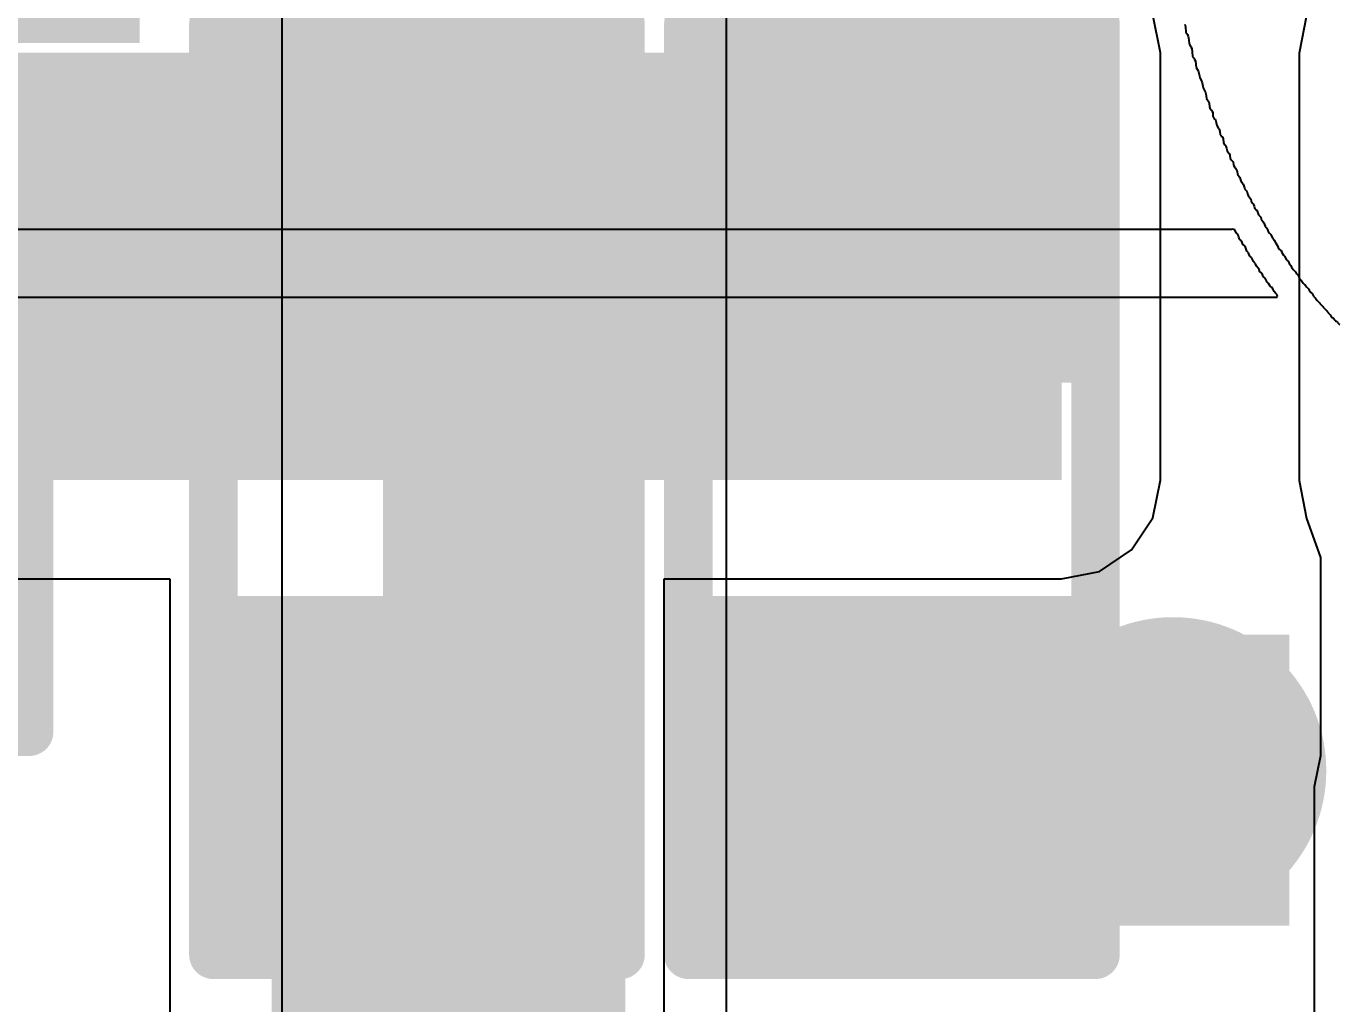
# Model space of a CAD drawing. Header units: inches. Extents: x 0 to 12.8, y -0.1 to 3.7.
# Drawn here: x 0.5337 to 0.6692, y 1.444 to 1.5447 of the extents above; entities that cross this region are included whole.
import ezdxf

# ---------------------------------------------------------------- set-up
doc = ezdxf.new("R2010")
doc.units = ezdxf.units.IN
doc.header["$MEASUREMENT"] = 0
for name, color, linetype in [('Bottom Layer', 5, 'Continuous'), ('Bottom Overlay', 54, 'Continuous'), ('Bottom Solder', 6, 'Continuous'), ('Drill Drawing', 1, 'Continuous'), ('Top Layer', 1, 'Continuous'), ('Top Overlay', 2, 'Continuous'), ('Top Paste', 8, 'Continuous'), ('Top Solder', 216, 'Continuous'), ('Via Holes', 16, 'Continuous')]:
    doc.layers.add(name, color=color, linetype=linetype)
doc.styles.add('Arial', font='', dxfattribs={"height": 0.2})
doc.styles.get('Arial').set_extended_font_data('Arial')

# ---------------------------------------------------------------- blocks, each defined once
blk = doc.blocks.new('R___0603_23')
at = {"layer": 'Top Layer'}
for points in [[(-0.015, 0.0175), (-0.015, -0.0175), (-0.045, -0.0175), (-0.045, 0.0175)], [(0.045, 0.0175), (0.045, -0.0175), (0.015, -0.0175), (0.015, 0.0175)]]:
    blk.add_hatch(color=1, dxfattribs=at).paths.add_polyline_path(points)
at = {"layer": 'Top Paste'}
for points in [[(-0.015, 0.0175), (-0.015, -0.0175), (-0.045, -0.0175), (-0.045, 0.0175)], [(0.045, 0.0175), (0.045, -0.0175), (0.015, -0.0175), (0.015, 0.0175)]]:
    blk.add_hatch(color=8, dxfattribs=at).paths.add_polyline_path(points)
at = {"layer": 'Top Solder'}
for points in [[(-0.011, 0.0215), (-0.011, -0.0215), (-0.049, -0.0215), (-0.049, 0.0215)], [(0.049, 0.0215), (0.049, -0.0215), (0.011, -0.0215), (0.011, 0.0215)]]:
    blk.add_hatch(color=216, dxfattribs=at).paths.add_polyline_path(points)
at = {"layer": 'Top Overlay'}
for points in [[(-0.048, 0.021, 0.005, 0.005, 0), (-0.048, -0.021, 0.005, 0.005, 0)], [(-0.048, 0.021, 0.005, 0.005, 0), (0.048, 0.021, 0.005, 0.005, 0)], [(0.048, 0.021, 0.005, 0.005, 0), (0.048, -0.021, 0.005, 0.005, 0)], [(-0.048, -0.021, 0.005, 0.005, 0), (0.048, -0.021, 0.005, 0.005, 0)]]:
    blk.add_lwpolyline(points, format="xyseb", dxfattribs=at)
for points in [[(-0.04925, 0.021, 0.0025, 0.0025, 1), (-0.04675, 0.021, 0.0025, 0.0025, 1)], [(-0.04925, 0.021, 0.0025, 0.0025, 1), (-0.04675, 0.021, 0.0025, 0.0025, 1)], [(0.04675, 0.021, 0.0025, 0.0025, 1), (0.04925, 0.021, 0.0025, 0.0025, 1)], [(0.04675, 0.021, 0.0025, 0.0025, 1), (0.04925, 0.021, 0.0025, 0.0025, 1)], [(-0.04925, -0.021, 0.0025, 0.0025, 1), (-0.04675, -0.021, 0.0025, 0.0025, 1)], [(-0.04925, -0.021, 0.0025, 0.0025, 1), (-0.04675, -0.021, 0.0025, 0.0025, 1)], [(0.04675, -0.021, 0.0025, 0.0025, 1), (0.04925, -0.021, 0.0025, 0.0025, 1)], [(0.04675, -0.021, 0.0025, 0.0025, 1), (0.04925, -0.021, 0.0025, 0.0025, 1)]]:
    blk.add_lwpolyline(points, format="xyseb", close=True, dxfattribs=at)
blk = doc.blocks.new('R___0603_24')
at = {"layer": 'Top Layer'}
for points in [[(-0.015, 0.0175), (-0.015, -0.0175), (-0.045, -0.0175), (-0.045, 0.0175)], [(0.045, 0.0175), (0.045, -0.0175), (0.015, -0.0175), (0.015, 0.0175)]]:
    blk.add_hatch(color=1, dxfattribs=at).paths.add_polyline_path(points)
at = {"layer": 'Top Paste'}
for points in [[(-0.015, 0.0175), (-0.015, -0.0175), (-0.045, -0.0175), (-0.045, 0.0175)], [(0.045, 0.0175), (0.045, -0.0175), (0.015, -0.0175), (0.015, 0.0175)]]:
    blk.add_hatch(color=8, dxfattribs=at).paths.add_polyline_path(points)
at = {"layer": 'Top Solder'}
for points in [[(-0.011, 0.0215), (-0.011, -0.0215), (-0.049, -0.0215), (-0.049, 0.0215)], [(0.049, 0.0215), (0.049, -0.0215), (0.011, -0.0215), (0.011, 0.0215)]]:
    blk.add_hatch(color=216, dxfattribs=at).paths.add_polyline_path(points)
at = {"layer": 'Top Overlay'}
for points in [[(-0.048, 0.021, 0.005, 0.005, 0), (0.048, 0.021, 0.005, 0.005, 0)], [(-0.048, 0.021, 0.005, 0.005, 0), (-0.048, -0.021, 0.005, 0.005, 0)], [(0.048, 0.021, 0.005, 0.005, 0), (0.048, -0.021, 0.005, 0.005, 0)], [(-0.048, -0.021, 0.005, 0.005, 0), (0.048, -0.021, 0.005, 0.005, 0)]]:
    blk.add_lwpolyline(points, format="xyseb", dxfattribs=at)
for points in [[(-0.04925, 0.021, 0.0025, 0.0025, 1), (-0.04675, 0.021, 0.0025, 0.0025, 1)], [(-0.04925, 0.021, 0.0025, 0.0025, 1), (-0.04675, 0.021, 0.0025, 0.0025, 1)], [(0.04675, 0.021, 0.0025, 0.0025, 1), (0.04925, 0.021, 0.0025, 0.0025, 1)], [(0.04675, 0.021, 0.0025, 0.0025, 1), (0.04925, 0.021, 0.0025, 0.0025, 1)], [(-0.04925, -0.021, 0.0025, 0.0025, 1), (-0.04675, -0.021, 0.0025, 0.0025, 1)], [(-0.04925, -0.021, 0.0025, 0.0025, 1), (-0.04675, -0.021, 0.0025, 0.0025, 1)], [(0.04675, -0.021, 0.0025, 0.0025, 1), (0.04925, -0.021, 0.0025, 0.0025, 1)], [(0.04675, -0.021, 0.0025, 0.0025, 1), (0.04925, -0.021, 0.0025, 0.0025, 1)]]:
    blk.add_lwpolyline(points, format="xyseb", close=True, dxfattribs=at)
blk = doc.blocks.new('SOT_723_36')
at = {"layer": 'Top Layer'}
for points in [[(-0.00984, 0.0315), (0.00984, 0.0315), (0.00984, 0.01378), (-0.00984, 0.01378)], [(-0.02559, -0.01378), (-0.00591, -0.01378), (-0.00591, -0.0315), (-0.02559, -0.0315)], [(0.00591, -0.01378), (0.02559, -0.01378), (0.02559, -0.0315), (0.00591, -0.0315)]]:
    blk.add_hatch(color=1, dxfattribs=at).paths.add_polyline_path(points)
at = {"layer": 'Top Paste'}
for points in [[(-0.00984, 0.0315), (0.00984, 0.0315), (0.00984, 0.01378), (-0.00984, 0.01378)], [(-0.02559, -0.01378), (-0.00591, -0.01378), (-0.00591, -0.0315), (-0.02559, -0.0315)], [(0.00591, -0.01378), (0.02559, -0.01378), (0.02559, -0.0315), (0.00591, -0.0315)]]:
    blk.add_hatch(color=8, dxfattribs=at).paths.add_polyline_path(points)
at = {"layer": 'Top Solder'}
for points in [[(-0.01384, 0.0355), (0.01384, 0.0355), (0.01384, 0.00978), (-0.01384, 0.00978)], [(-0.02959, -0.00978), (-0.00191, -0.00978), (-0.00191, -0.0355), (-0.02959, -0.0355)], [(0.00191, -0.00978), (0.02959, -0.00978), (0.02959, -0.0355), (0.00191, -0.0355)]]:
    blk.add_hatch(color=216, dxfattribs=at).paths.add_polyline_path(points)
at = {"layer": 'Top Overlay'}
for points in [[(-0.025, 0.025, 0.005, 0.005, 0), (-0.025, -0.006, 0.005, 0.005, 0)], [(-0.015, 0.025, 0.005, 0.005, 0), (-0.025, 0.025, 0.005, 0.005, 0)], [(-0.025, 0.025, 0.005, 0.005, 0), (-0.025, -0.006, 0.005, 0.005, 0)], [(-0.015, 0.025, 0.005, 0.005, 0), (-0.025, 0.025, 0.005, 0.005, 0)], [(0.025, 0.025, 0.005, 0.005, 0), (0.015, 0.025, 0.005, 0.005, 0)], [(0.025, 0.025, 0.005, 0.005, 0), (0.025, -0.006, 0.005, 0.005, 0)], [(-0.037, -0.016, 0.005, 0.005, 0), (-0.037, -0.026, 0.005, 0.005, 0)], [(-0.032, -0.021, 0.005, 0.005, 0), (-0.037, -0.016, 0.005, 0.005, 0)], [(0.001, -0.016, 0.005, 0.005, 0), (-0.001, -0.016, 0.005, 0.005, 0)], [(-0.032, -0.021, 0.005, 0.005, 0), (-0.037, -0.026, 0.005, 0.005, 0)]]:
    blk.add_lwpolyline(points, format="xyseb", dxfattribs=at)
for points in [[(-0.02625, 0.025, 0.0025, 0.0025, 1), (-0.02375, 0.025, 0.0025, 0.0025, 1)], [(-0.02625, 0.025, 0.0025, 0.0025, 1), (-0.02375, 0.025, 0.0025, 0.0025, 1)], [(-0.02625, 0.025, 0.0025, 0.0025, 1), (-0.02375, 0.025, 0.0025, 0.0025, 1)], [(-0.02625, 0.025, 0.0025, 0.0025, 1), (-0.02375, 0.025, 0.0025, 0.0025, 1)], [(-0.01625, 0.025, 0.0025, 0.0025, 1), (-0.01375, 0.025, 0.0025, 0.0025, 1)], [(-0.01625, 0.025, 0.0025, 0.0025, 1), (-0.01375, 0.025, 0.0025, 0.0025, 1)], [(0.01375, 0.025, 0.0025, 0.0025, 1), (0.01625, 0.025, 0.0025, 0.0025, 1)], [(0.02375, 0.025, 0.0025, 0.0025, 1), (0.02625, 0.025, 0.0025, 0.0025, 1)], [(0.02375, 0.025, 0.0025, 0.0025, 1), (0.02625, 0.025, 0.0025, 0.0025, 1)], [(-0.02625, -0.006, 0.0025, 0.0025, 1), (-0.02375, -0.006, 0.0025, 0.0025, 1)], [(-0.02625, -0.006, 0.0025, 0.0025, 1), (-0.02375, -0.006, 0.0025, 0.0025, 1)], [(0.02375, -0.006, 0.0025, 0.0025, 1), (0.02625, -0.006, 0.0025, 0.0025, 1)], [(-0.03825, -0.016, 0.0025, 0.0025, 1), (-0.03575, -0.016, 0.0025, 0.0025, 1)], [(-0.03825, -0.016, 0.0025, 0.0025, 1), (-0.03575, -0.016, 0.0025, 0.0025, 1)], [(-0.00225, -0.016, 0.0025, 0.0025, 1), (0.00025, -0.016, 0.0025, 0.0025, 1)], [(-0.00025, -0.016, 0.0025, 0.0025, 1), (0.00225, -0.016, 0.0025, 0.0025, 1)], [(-0.03325, -0.021, 0.0025, 0.0025, 1), (-0.03075, -0.021, 0.0025, 0.0025, 1)], [(-0.03325, -0.021, 0.0025, 0.0025, 1), (-0.03075, -0.021, 0.0025, 0.0025, 1)], [(-0.03825, -0.026, 0.0025, 0.0025, 1), (-0.03575, -0.026, 0.0025, 0.0025, 1)], [(-0.03825, -0.026, 0.0025, 0.0025, 1), (-0.03575, -0.026, 0.0025, 0.0025, 1)]]:
    blk.add_lwpolyline(points, format="xyseb", close=True, dxfattribs=at)

msp = doc.modelspace()

# ---------------------------------------------------------------- hatches: boundary and pattern name
at = {"layer": 'Bottom Layer'}
h = msp.add_hatch(color=5, dxfattribs=at)
edge = h.paths.add_edge_path()
edge.add_arc((0.652, 1.468), 0.01181, 0, 360)
at = {"layer": 'Bottom Solder'}
h = msp.add_hatch(color=6, dxfattribs=at)
edge = h.paths.add_edge_path()
edge.add_arc((0.652, 1.468), 0.01581, 0, 360)
at = {"layer": 'Top Layer'}
for points in [[(0.6405, 1.542), (0.51491, 1.542), (0.51491, 1.49795), (0.6405, 1.49795)], [(0.6055, 1.452), (0.664, 1.452), (0.664, 1.482), (0.6055, 1.482)]]:
    msp.add_hatch(color=1, dxfattribs=at).paths.add_polyline_path(points)
h = msp.add_hatch(color=1, dxfattribs=at)
edge = h.paths.add_edge_path()
edge.add_arc((0.652, 1.468), 0.01181, 0, 360)
at = {"layer": 'Top Solder'}
h = msp.add_hatch(color=216, dxfattribs=at)
edge = h.paths.add_edge_path()
edge.add_arc((0.652, 1.468), 0.01581, 0, 360)
at = {"layer": 'Via Holes'}
h = msp.add_hatch(color=7, dxfattribs=at)
edge = h.paths.add_edge_path()
edge.add_arc((0.652, 1.468), 0.00591, 0, 360)

# ---------------------------------------------------------------- linework, layer by layer
at = {"layer": 'Bottom Layer'}
for p, q in [((0.56006, 1.656), (0.56006, 1.1555)), ((0.60594, 1.146), (0.60594, 1.6465))]:
    msp.add_line(p, q, dxfattribs=at)
msp.add_lwpolyline([(0.583, 1.146, 0.025, 0.025, 0), (0.583, 1.656, 0.025, 0.025, 0)], format="xyseb", dxfattribs=at)
at = {"layer": 'Bottom Overlay'}
for p, q in [((0.65323, 1.54495), (0.65327, 1.54469)), ((0.65327, 1.54469), (0.65331, 1.54413)), ((0.65331, 1.54413), (0.65349, 1.54387)), ((0.65349, 1.54387), (0.65357, 1.54369)), ((0.65357, 1.54369), (0.6536, 1.54354)), ((0.6536, 1.54354), (0.65366, 1.543)), ((0.65366, 1.543), (0.6537, 1.54285)), ((0.6537, 1.54285), (0.65385, 1.54263)), ((0.65385, 1.54263), (0.65394, 1.54243)), ((0.65394, 1.54243), (0.65398, 1.54206)), ((0.65398, 1.54206), (0.65401, 1.54165)), ((0.65401, 1.54165), (0.6542, 1.54139)), ((0.6542, 1.54139), (0.65423, 1.54132)), ((0.65423, 1.54132), (0.65431, 1.54113)), ((0.65431, 1.54113), (0.65438, 1.5405)), ((0.65438, 1.5405), (0.65457, 1.54021)), ((0.65457, 1.54021), (0.65464, 1.54002)), ((0.65464, 1.54002), (0.65468, 1.53976)), ((0.65468, 1.53976), (0.65472, 1.53961)), ((0.65472, 1.53961), (0.65475, 1.53943)), ((0.65475, 1.53943), (0.6549, 1.53917)), ((0.6549, 1.53917), (0.65501, 1.53891)), ((0.65501, 1.53891), (0.6551, 1.53837)), ((0.6551, 1.53837), (0.65535, 1.53791)), ((0.65535, 1.53791), (0.65538, 1.53776)), ((0.65538, 1.53776), (0.65546, 1.53728)), ((0.65546, 1.53728), (0.6557, 1.53693)), ((0.6557, 1.53693), (0.65573, 1.53678)), ((0.65573, 1.53678), (0.65577, 1.53645)), ((0.65577, 1.53645), (0.65581, 1.5363)), ((0.65581, 1.5363), (0.65596, 1.53608)), ((0.65596, 1.53608), (0.65601, 1.53602)), ((0.65601, 1.53602), (0.65609, 1.53584)), ((0.65609, 1.53584), (0.65612, 1.53547)), ((0.65612, 1.53547), (0.65616, 1.53532)), ((0.65616, 1.53532), (0.65625, 1.53519)), ((0.65625, 1.53519), (0.65633, 1.53515)), ((0.65633, 1.53515), (0.65638, 1.5351)), ((0.65638, 1.5351), (0.65646, 1.5348)), ((0.65646, 1.5348), (0.65651, 1.53449)), ((0.65651, 1.53449), (0.6567, 1.53419)), ((0.6567, 1.53419), (0.65675, 1.53413)), ((0.65675, 1.53413), (0.65683, 1.53387)), ((0.65683, 1.53387), (0.65686, 1.53354)), ((0.65686, 1.53354), (0.65694, 1.53347)), ((0.65694, 1.53347), (0.65696, 1.53341)), ((0.65696, 1.53341), (0.65703, 1.53337)), ((0.65703, 1.53337), (0.65709, 1.53332)), ((0.65709, 1.53332), (0.65716, 1.53313)), ((0.65716, 1.53313), (0.65722, 1.53275)), ((0.65722, 1.53275), (0.65729, 1.53256)), ((0.65729, 1.53256), (0.65742, 1.53243)), ((0.65742, 1.53243), (0.65746, 1.53236)), ((0.65746, 1.53236), (0.65753, 1.53217)), ((0.65753, 1.53217), (0.65759, 1.53189)), ((0.65759, 1.53189), (0.65772, 1.53169)), ((0.65772, 1.53169), (0.65779, 1.53162)), ((0.65779, 1.53162), (0.65786, 1.53143)), ((0.65786, 1.53143), (0.6579, 1.5311)), ((0.6579, 1.5311), (0.65807, 1.53089)), ((0.65807, 1.53089), (0.6582, 1.53076)), ((0.6582, 1.53076), (0.65825, 1.53041)), ((0.65825, 1.53041), (0.65833, 1.53023)), ((0.65833, 1.53023), (0.65846, 1.5301)), ((0.65846, 1.5301), (0.65849, 1.53002)), ((0.65849, 1.53002), (0.6586, 1.52976)), ((0.6586, 1.52976), (0.65864, 1.5295)), ((0.65864, 1.5295), (0.65888, 1.52915)), ((0.65888, 1.52915), (0.65897, 1.52891)), ((0.65897, 1.52891), (0.65903, 1.52871)), ((0.65903, 1.52871), (0.65909, 1.52865)), ((0.65909, 1.52865), (0.65912, 1.52858)), ((0.65912, 1.52858), (0.65923, 1.52847)), ((0.65923, 1.52847), (0.65931, 1.52828)), ((0.65931, 1.52828), (0.65936, 1.52808)), ((0.65936, 1.52808), (0.65942, 1.52795)), ((0.65942, 1.52795), (0.65949, 1.52788)), ((0.65949, 1.52788), (0.65953, 1.5278)), ((0.65953, 1.5278), (0.6596, 1.52773)), ((0.6596, 1.52773), (0.65968, 1.52747)), ((0.65968, 1.52747), (0.65975, 1.52728)), ((0.65975, 1.52728), (0.66001, 1.52691)), ((0.66001, 1.52691), (0.66007, 1.52671)), ((0.66007, 1.52671), (0.6602, 1.52651)), ((0.6602, 1.52651), (0.66027, 1.52643)), ((0.66027, 1.52643), (0.66031, 1.52636)), ((0.66031, 1.52636), (0.66038, 1.52617)), ((0.66038, 1.52617), (0.66042, 1.52602)), ((0.66042, 1.52602), (0.66058, 1.52582)), ((0.66058, 1.52582), (0.66064, 1.52577)), ((0.66064, 1.52577), (0.66081, 1.5253)), ((0.66081, 1.5253), (0.66105, 1.52506)), ((0.66105, 1.52506), (0.6611, 1.52486)), ((0.6611, 1.52486), (0.66129, 1.52456)), ((0.66129, 1.52456), (0.66138, 1.52447)), ((0.66138, 1.52447), (0.66151, 1.52412)), ((0.65783, 1.52377), (0.39463, 1.5238)), ((0.65803, 1.52378), (0.65783, 1.52377)), ((0.65814, 1.52382), (0.65803, 1.52378)), ((0.65836, 1.52375), (0.65814, 1.52382)), ((0.65853, 1.52343), (0.65836, 1.52375)), ((0.65864, 1.52332), (0.65853, 1.52343)), ((0.65875, 1.52314), (0.65864, 1.52332)), ((0.65879, 1.52299), (0.65875, 1.52314)), ((0.66151, 1.52412), (0.6616, 1.52399)), ((0.6616, 1.52399), (0.66168, 1.52391)), ((0.66168, 1.52391), (0.66171, 1.52384)), ((0.66171, 1.52384), (0.66183, 1.52358)), ((0.66183, 1.52358), (0.66194, 1.5234)), ((0.66194, 1.5234), (0.66208, 1.52325)), ((0.66208, 1.52325), (0.66212, 1.52317)), ((0.66212, 1.52317), (0.66231, 1.52284)), ((0.65886, 1.5228), (0.65879, 1.52299)), ((0.65905, 1.52262), (0.65886, 1.5228)), ((0.65912, 1.52243), (0.65905, 1.52262)), ((0.65923, 1.52217), (0.65912, 1.52243)), ((0.65929, 1.52215), (0.65923, 1.52217)), ((0.65946, 1.52195), (0.65929, 1.52215)), ((0.65953, 1.52177), (0.65946, 1.52195)), ((0.65962, 1.52156), (0.65953, 1.52177)), ((0.66231, 1.52284), (0.66238, 1.52277)), ((0.66238, 1.52277), (0.66242, 1.52269)), ((0.66242, 1.52269), (0.6626, 1.52236)), ((0.6626, 1.52236), (0.66279, 1.5221)), ((0.66279, 1.5221), (0.66286, 1.52191)), ((0.66286, 1.52191), (0.66297, 1.52173)), ((0.66297, 1.52173), (0.66307, 1.52164)), ((0.65979, 1.52136), (0.65962, 1.52156)), ((0.65983, 1.52128), (0.65979, 1.52136)), ((0.65994, 1.52103), (0.65983, 1.52128)), ((0.66008, 1.52088), (0.65994, 1.52103)), ((0.66027, 1.52054), (0.66008, 1.52088)), ((0.66031, 1.52047), (0.66027, 1.52054)), ((0.66042, 1.52036), (0.66031, 1.52047)), ((0.66051, 1.52023), (0.66042, 1.52036)), ((0.66307, 1.52164), (0.66314, 1.5216)), ((0.66314, 1.5216), (0.66323, 1.5214)), ((0.66323, 1.5214), (0.66338, 1.52114)), ((0.66338, 1.52114), (0.66349, 1.52103)), ((0.66349, 1.52103), (0.6637, 1.52064)), ((0.6637, 1.52064), (0.66377, 1.5206)), ((0.66377, 1.5206), (0.6639, 1.52047)), ((0.6639, 1.52047), (0.66397, 1.52029)), ((0.6606, 1.51999), (0.66051, 1.52023)), ((0.66079, 1.5198), (0.6606, 1.51999)), ((0.66088, 1.51967), (0.66079, 1.5198)), ((0.66097, 1.51943), (0.66088, 1.51967)), ((0.66107, 1.51934), (0.66097, 1.51943)), ((0.66123, 1.51914), (0.66107, 1.51934)), ((0.66131, 1.51895), (0.66123, 1.51914)), ((0.66149, 1.51877), (0.66131, 1.51895)), ((0.66397, 1.52029), (0.66414, 1.52008)), ((0.66414, 1.52008), (0.66423, 1.51991)), ((0.66423, 1.51991), (0.66438, 1.51966)), ((0.66438, 1.51966), (0.66464, 1.5194)), ((0.66464, 1.5194), (0.66475, 1.51921)), ((0.66475, 1.51921), (0.6649, 1.51906)), ((0.6649, 1.51906), (0.66501, 1.5188)), ((0.66171, 1.51836), (0.66149, 1.51877)), ((0.66186, 1.51821), (0.66171, 1.51836)), ((0.66201, 1.51795), (0.66186, 1.51821)), ((0.66218, 1.51779), (0.66201, 1.51795)), ((0.66225, 1.51775), (0.66218, 1.51779)), ((0.66231, 1.51766), (0.66225, 1.51775)), ((0.66234, 1.51758), (0.66231, 1.51766)), ((0.66242, 1.5174), (0.66234, 1.51758)), ((0.66501, 1.5188), (0.66505, 1.51873)), ((0.66505, 1.51873), (0.66514, 1.5186)), ((0.66514, 1.5186), (0.66521, 1.51856)), ((0.66521, 1.51856), (0.66542, 1.51825)), ((0.66542, 1.51825), (0.66555, 1.51812)), ((0.66555, 1.51812), (0.66562, 1.51808)), ((0.66562, 1.51808), (0.66577, 1.51786)), ((0.66577, 1.51786), (0.66601, 1.51762)), ((0.66601, 1.51762), (0.66605, 1.51754)), ((0.39591, 1.51679), (0.66273, 1.51682)), ((0.66258, 1.51723), (0.66242, 1.5174)), ((0.66275, 1.51703), (0.66258, 1.51723)), ((0.66273, 1.51682), (0.66279, 1.51688)), ((0.66279, 1.51688), (0.66275, 1.51703)), ((0.66605, 1.51754), (0.66623, 1.51729)), ((0.66623, 1.51729), (0.66634, 1.51717)), ((0.66634, 1.51717), (0.66649, 1.51692)), ((0.66649, 1.51692), (0.66671, 1.51669)), ((0.66671, 1.51669), (0.66682, 1.51651)), ((0.66682, 1.51651), (0.66712, 1.51621)), ((0.66712, 1.51621), (0.66716, 1.51614)), ((0.66716, 1.51614), (0.66745, 1.51584)), ((0.66745, 1.51584), (0.66749, 1.51577)), ((0.66749, 1.51577), (0.66782, 1.51543)), ((0.66782, 1.51543), (0.66786, 1.51536)), ((0.66786, 1.51536), (0.66797, 1.51525)), ((0.66797, 1.51525), (0.66801, 1.51518)), ((0.66801, 1.51518), (0.66823, 1.51495)), ((0.66823, 1.51495), (0.66827, 1.51488)), ((0.66827, 1.51488), (0.66843, 1.51471)), ((0.66843, 1.51471), (0.66851, 1.51468)), ((0.66851, 1.51468), (0.6686, 1.51458)), ((0.6686, 1.51458), (0.66864, 1.51451)), ((0.66864, 1.51451), (0.66877, 1.51438)), ((0.66877, 1.51438), (0.66884, 1.51434)), ((0.66884, 1.51434), (0.66893, 1.51425)), ((0.66893, 1.51425), (0.66897, 1.51418)), ((0.66897, 1.51418), (0.66914, 1.51401)), ((0.66914, 1.51401), (0.66921, 1.51397))]:
    msp.add_line(p, q, dxfattribs=at)
at = {"layer": 'Drill Drawing'}
for points in [[(0.662, 1.468, 0.002, 0.002, 1), (0.642, 1.468, 0.002, 0.002, 1)], [(0.6415, 1.468, 0.001, 0.001, 1), (0.6425, 1.468, 0.001, 0.001, 1)], [(0.6615, 1.468, 0.001, 0.001, 1), (0.6625, 1.468, 0.001, 0.001, 1)]]:
    msp.add_lwpolyline(points, format="xyseb", close=True, dxfattribs=at)
at = {"layer": 'Top Layer'}
for p, q in [((0.6507, 1.542), (0.64992, 1.5459)), ((0.66578, 1.54586), (0.665, 1.54196)), ((0.6507, 1.49795), (0.6507, 1.542)), ((0.665, 1.54196), (0.665, 1.49791)), ((0.64992, 1.49405), (0.6507, 1.49795)), ((0.665, 1.49791), (0.66578, 1.494)), ((0.64771, 1.49074), (0.64992, 1.49405)), ((0.66578, 1.494), (0.6672, 1.48996)), ((0.6444, 1.48853), (0.64771, 1.49074)), ((0.6672, 1.48996), (0.6672, 1.48996)), ((0.6672, 1.48996), (0.6672, 1.48996)), ((0.6672, 1.48996), (0.6672, 1.48995)), ((0.6672, 1.48995), (0.6672, 1.4695)), ((0.6405, 1.48775), (0.6444, 1.48853)), ((0.52684, 1.48775), (0.5485, 1.48775)), ((0.5485, 1.48775), (0.5485, 1.444)), ((0.5995, 1.444), (0.5995, 1.48775)), ((0.5995, 1.48775), (0.6405, 1.48775)), ((0.6672, 1.4695), (0.66657, 1.46631)), ((0.66657, 1.46631), (0.66657, 1.43847)), ((0.5485, 1.444), (0.54851, 1.444)), ((0.54851, 1.444), (0.54851, 1.43847)), ((0.59949, 1.43847), (0.59949, 1.444)), ((0.59949, 1.444), (0.5995, 1.444))]:
    msp.add_line(p, q, dxfattribs=at)
msp.add_lwpolyline([(0.574, 1.401, 0.03, 0.03, 0), (0.574, 1.467, 0.03, 0.03, 0)], format="xyseb", dxfattribs=at)
msp.add_lwpolyline([(0.5665, 1.467, 0.015, 0.015, 1), (0.5815, 1.467, 0.015, 0.015, 1)], format="xyseb", close=True, dxfattribs=at)

# ---------------------------------------------------------------- block references
for name, p, rotation in [('R___0603_24', (0.574, 1.497), 90), ('R___0603_23', (0.623, 1.497), 90), ('SOT_723_36', (0.509, 1.497), 180)]:
    msp.add_blockref(name, p, dxfattribs=dict(rotation=rotation))

# ---------------------------------------------------------------- texts
at = {"layer": 'Top Overlay', "style": 'Arial'}
msp.add_text('Q2', height=0.04, dxfattribs=at).set_placement((0.47368, 1.54301))

doc.saveas('drawing.dxf')
